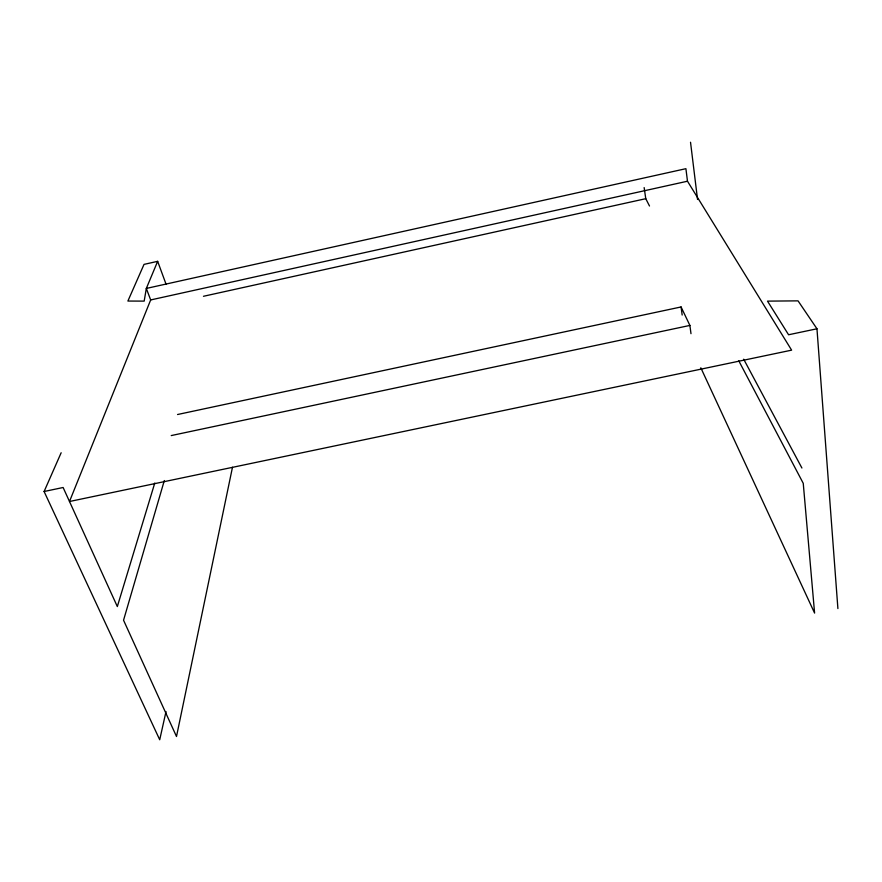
<?xml version="1.0" encoding="UTF-8"?>
<svg xmlns="http://www.w3.org/2000/svg" width="882" height="882" viewBox="0 0 882 882"><rect width="100%" height="100%" fill="white"/><g stroke="black" fill="none" stroke-linecap="round" stroke-linejoin="round"><path stroke-width="1.32" d="M232.484 467.262L176.499 736.503L123.546 620.222L164.317 480.536M166.014 711.553L159.719 739.755L44.1 491.506L61.156 452.753M154.769 483.038L117.328 606.551L63.118 487.503L44.1 491.506M157.657 261.337L146.324 288.436L150.668 299.946L69.491 501.505L791.617 350.154L687.486 181.218L685.909 168.683L146.324 288.436L144.174 301.115L127.89 301.049L144.031 264.38L157.657 261.337L166.114 284.368M150.668 299.946L687.486 181.218M203.466 296.286L645.767 198.693L649.505 206.013M177.547 414.518L681.069 306.958L689.889 325.425L690.992 333.683M171.229 435.576L689.889 325.425M816.964 328.788L788.574 334.763L767.505 301.126L798.045 300.861L816.964 328.788L837.9 608.569M743.691 359.206L801.914 468.022M738.774 360.815L803.248 483.325L814.593 613.078L700.815 367.783M644.147 187.579L645.767 198.693M681.069 306.958L682.172 315.039M690.529 142.245L697.541 199.442"/></g></svg>
